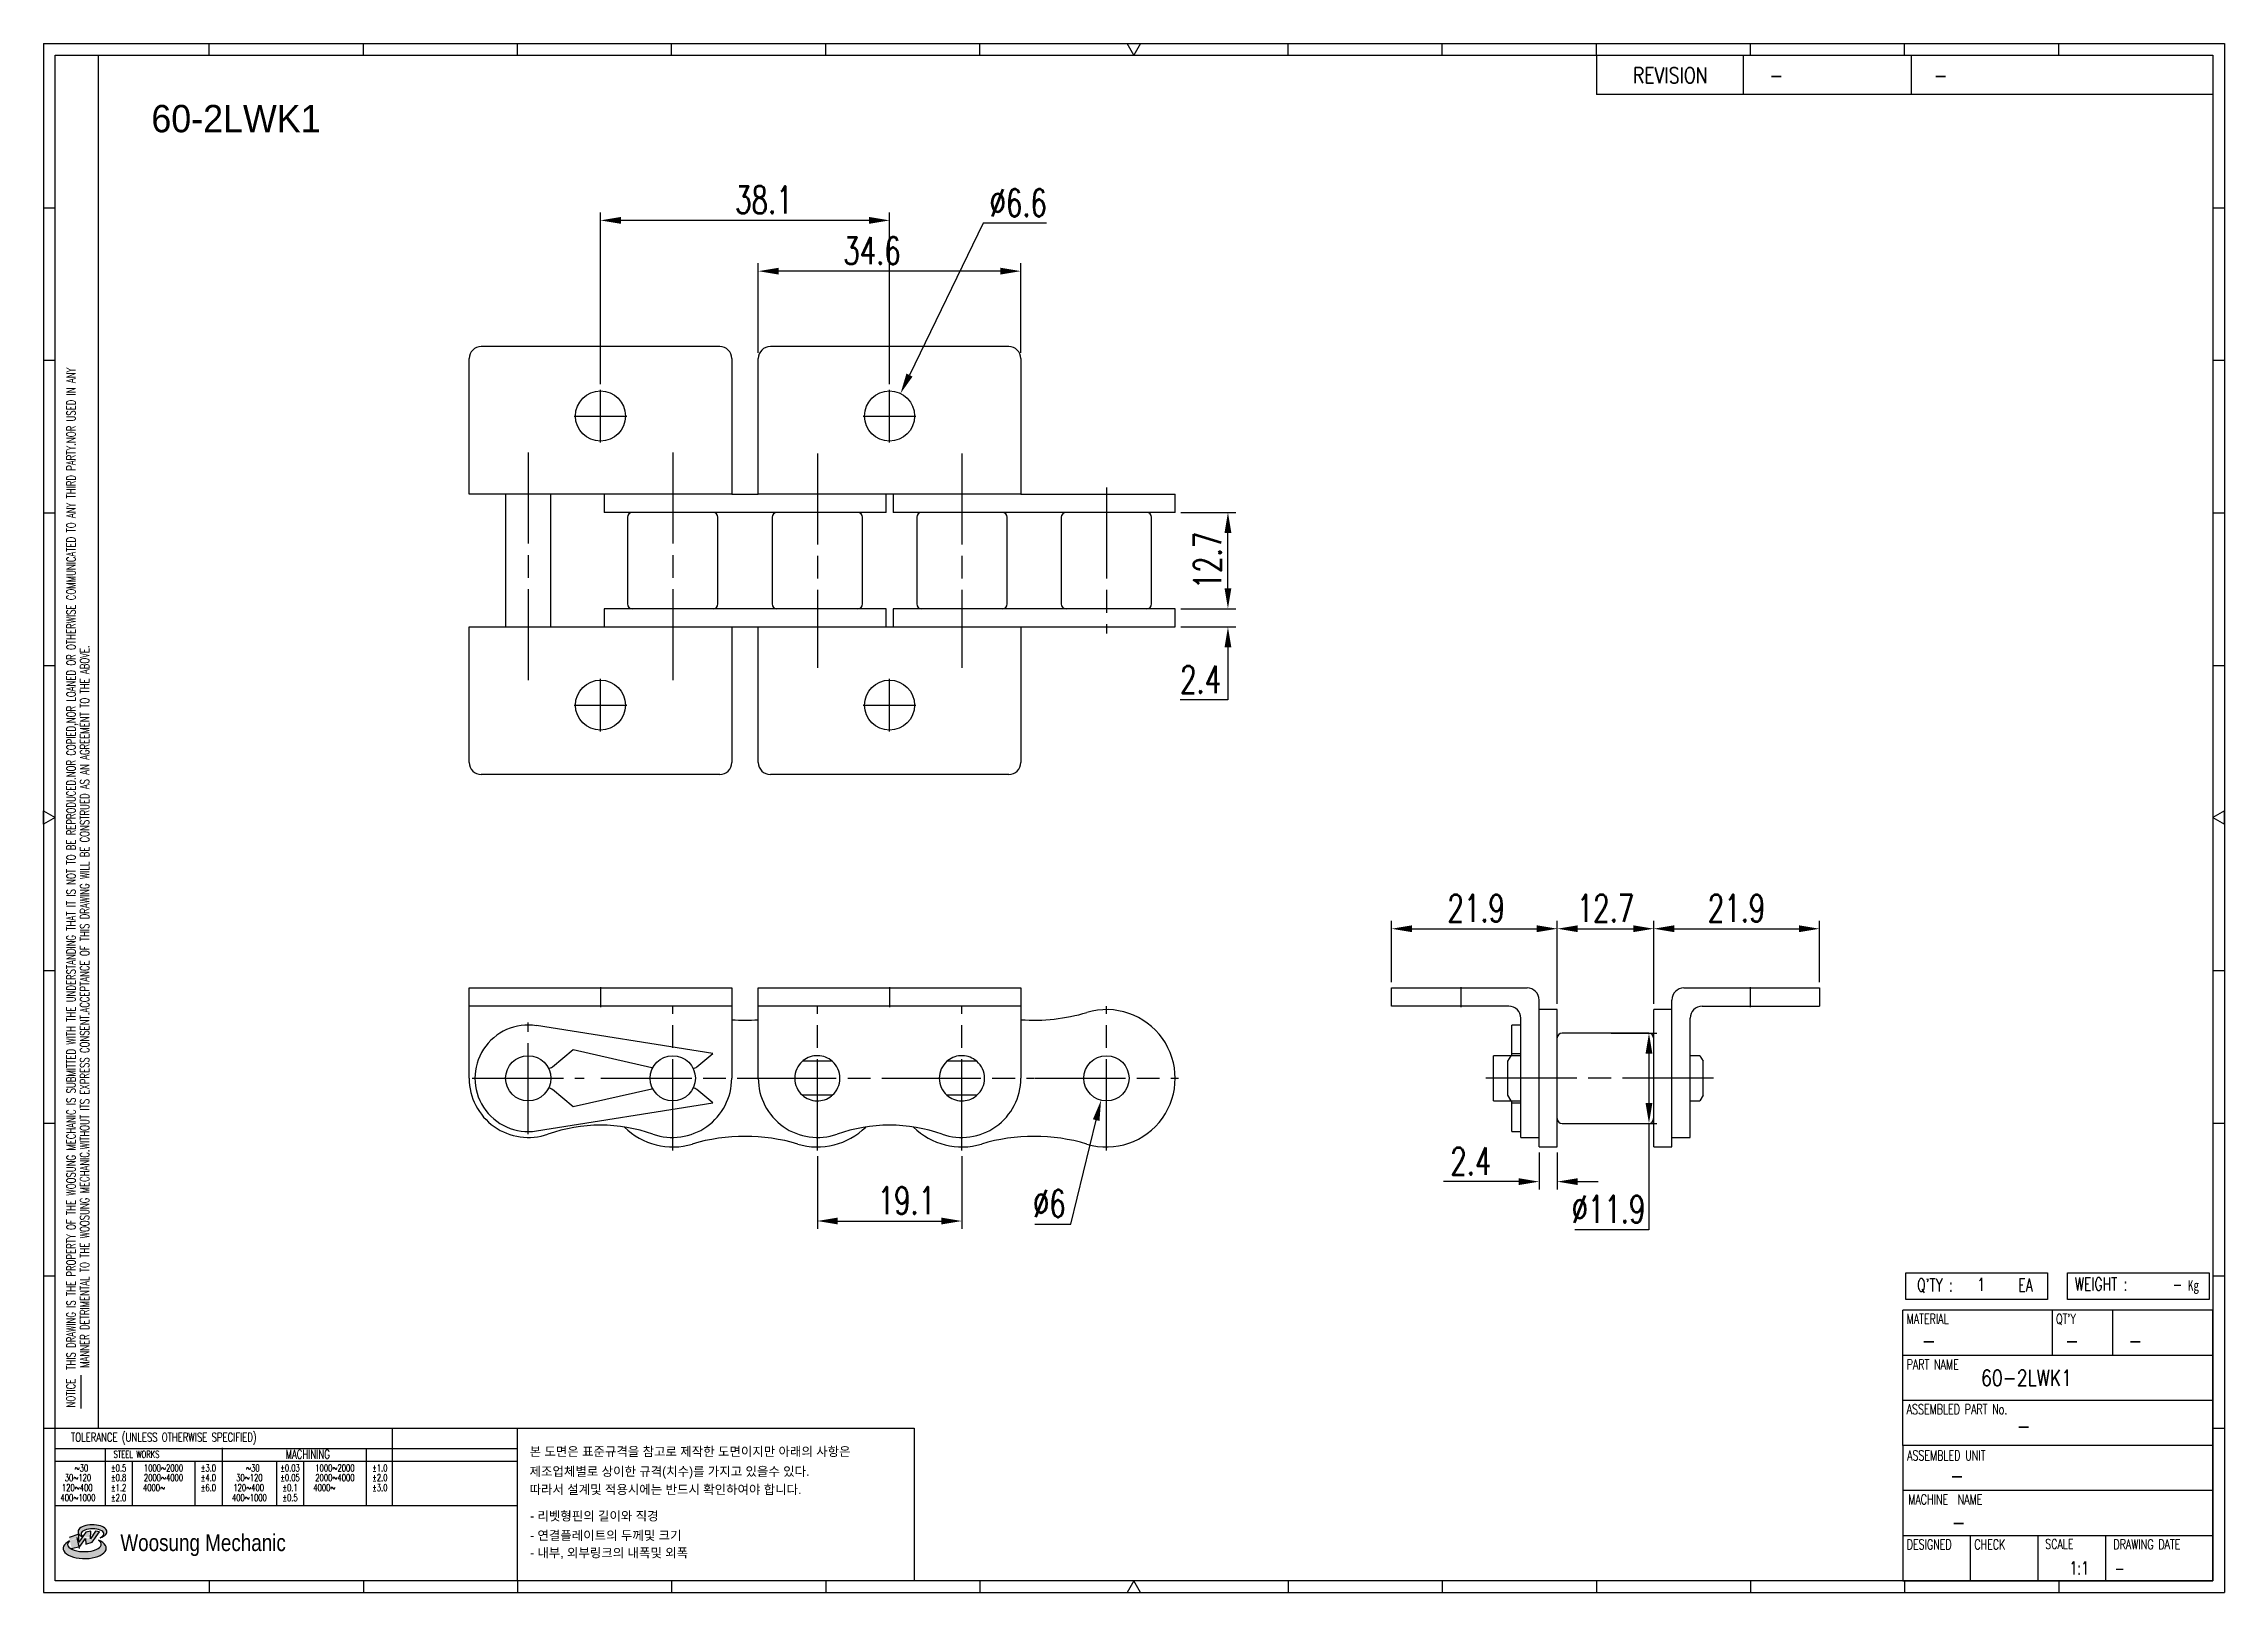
# Model space of a CAD drawing. Header units: millimetres. Extents: x 849 to 1136, y 59 to 263.
import ezdxf
from ezdxf.enums import TextEntityAlignment as Align

# ---------------------------------------------------------------- set-up
doc = ezdxf.new("R2010")
doc.units = ezdxf.units.MM
doc.linetypes.add('AM_ISO08W050', pattern=[18, 12, -1.5, 3, -1.5])
doc.layers.get('Defpoints').update_dxf_attribs({"color": 80})
doc.layers.add('CL1', color=140, linetype='AM_ISO08W050', lineweight=25)
for name, color, linetype in [('S-DIM', 7, 'Continuous'), ('TITLE', 7, 'Continuous'), ('도면레이아웃', 7, 'Continuous')]:
    doc.layers.add(name, color=color, linetype=linetype)
doc.styles.add('HAN', font='ROMANS.shx', dxfattribs={"width": 0.7, "bigfont": 'whgtxt.shx'})
doc.styles.add('HKD_ST2', font='romans.shx', dxfattribs={"width": 0.7, "height": 4, "bigfont": '@extfont2.shx'})
doc.styles.add('HSG', font='SIMPLEX.shx', dxfattribs={"width": 0.7, "bigfont": 'HSG.shx'})
doc.styles.add('MtXpl_', font='Gulim.ttf')
doc.styles.add('SLDTEXTSTYLE4', font='arial.ttf', dxfattribs={"width": 0.8})
doc.dimstyles.new('AP1.5', dxfattribs={"dimscale": 1.5, "dimtxt": 2.4, "dimasz": 1.8, "dimexe": 0.7, "dimexo": 0.5, "dimgap": 0.6, "dimtad": 1, "dimtoh": 1, "dimdec": 1, "dimrnd": 0.01, "dimzin": 9, "dimdsep": 46, "dimtxsty": 'HSG', "dimcen": 0, "dimclrd": 251, "dimclre": 251, "dimclrt": 60, "dimazin": 2, "dimtp": 1, "dimtm": 1, "dimtfac": 0.5, "dimtdec": 1, "dimtofl": 0, "dimtmove": 0, "dimatfit": 3, "dimfxl": 0, "dimtvp": 1, "dimtolj": 2, "dimlwd": -1, "dimlwe": -1, "dimarcsym": 0})

# ---------------------------------------------------------------- blocks, each defined once
blk = doc.blocks.new('MAST')
at = {"layer": '도면레이아웃'}
h = blk.add_hatch(color=10, dxfattribs=at)
h.paths.add_polyline_path([(1.544, 35.177), (1.554, 34.966), (1.779, 35.034), (2.054, 35.422), (1.908, 35.446), (1.728, 35.167), (1.741, 35.439), (1.547, 35.405), (1.292, 35.041), (1.295, 35.33), (0.943, 35.208), (1.03, 34.8), (1.336, 34.885)])
edge = h.paths.add_edge_path()
edge.add_ellipse((1.795, 35.421), major_axis=(-0.53, 0), ratio=0.487785, start_angle=122.36065, end_angle=403.39574)
edge.add_line((1.411, 35.244), (1.419, 35.261))
edge.add_ellipse((1.798, 35.344), major_axis=(-0.423, 0), ratio=0.444396, start_angle=131.58977, end_angle=386.19408, ccw=False)
edge = h.paths.add_edge_path()
edge.add_ellipse((1.512, 34.815), major_axis=(-0.793, 0), ratio=0.480113, start_angle=314.67633, end_angle=590.85213)
edge.add_ellipse((1.501, 34.958), major_axis=(-0.62, 0), ratio=0.43311, start_angle=331.7024, end_angle=574.42495, ccw=False)
at = {"color": 140}
for p, q in [((0, 90.118), (80.15, 90.118)), ((0, 90.118), (0, 33.191)), ((80.15, 90.118), (80.15, 33.191)), ((57.068, 89.693), (57.068, 88.246)), ((62.47, 89.693), (62.47, 88.246)), ((68.635, 89.693), (68.635, 88.246)), ((79.725, 88.246), (57.068, 88.246)), ((68.449, 43.961), (68.449, 44.936)), ((68.449, 44.936), (73.654, 44.936)), ((73.654, 44.936), (73.654, 43.961)), ((74.39, 43.961), (74.39, 44.936)), ((74.39, 44.936), (79.595, 44.936)), ((79.595, 44.936), (79.595, 43.961)), ((68.336, 38.59), (68.336, 43.563)), ((79.725, 43.563), (68.336, 43.563)), ((73.654, 43.961), (68.449, 43.961)), ((73.827, 43.563), (73.827, 41.905)), ((79.595, 43.961), (74.39, 43.961)), ((76.037, 43.563), (76.037, 41.905)), ((79.725, 38.59), (79.725, 43.563)), ((79.725, 41.905), (68.336, 41.905)), ((79.725, 40.248), (68.336, 40.248)), ((68.336, 38.59), (68.336, 33.616)), ((79.725, 38.59), (68.336, 38.59)), ((79.725, 33.616), (79.725, 38.59)), ((79.725, 36.932), (68.336, 36.932)), ((79.725, 35.274), (68.336, 35.274)), ((70.822, 33.616), (70.822, 35.274)), ((73.309, 33.616), (73.309, 35.274)), ((75.796, 33.616), (75.796, 35.274)), ((0, 33.191), (80.15, 33.191)), ((68.336, 33.616), (79.725, 33.616))]:
    blk.add_line(p, q, dxfattribs=at)
for p, q in [((6.089, 89.693), (6.089, 90.118)), ((11.753, 89.693), (11.753, 90.118)), ((17.418, 89.693), (17.418, 90.118)), ((23.082, 89.693), (23.082, 90.118)), ((28.746, 89.693), (28.746, 90.118)), ((34.411, 89.693), (34.411, 90.118)), ((45.739, 89.693), (45.739, 90.118)), ((51.404, 89.693), (51.404, 90.118)), ((57.068, 89.693), (57.068, 90.118)), ((62.732, 89.693), (62.732, 90.118)), ((68.397, 89.693), (68.397, 90.118)), ((74.061, 89.693), (74.061, 90.118)), ((0, 84.085), (0.425, 84.085)), ((79.725, 84.085), (80.15, 84.085)), ((0, 78.478), (0.425, 78.478)), ((79.725, 78.478), (80.15, 78.478)), ((0, 72.87), (0.425, 72.87)), ((79.725, 72.87), (80.15, 72.87)), ((0, 67.262), (0.425, 67.262)), ((79.725, 67.262), (80.15, 67.262)), ((0, 56.047), (0.425, 56.047)), ((79.725, 56.047), (80.15, 56.047)), ((0, 50.439), (0.425, 50.439)), ((79.725, 50.439), (80.15, 50.439)), ((0, 44.832), (0.425, 44.832)), ((79.725, 44.832), (80.15, 44.832)), ((1.377, 39.947), (1.377, 41.174)), ((0, 39.224), (0.425, 39.224)), ((79.725, 39.224), (80.15, 39.224)), ((6.089, 33.616), (6.089, 33.191)), ((11.753, 33.616), (11.753, 33.191)), ((17.418, 33.616), (17.418, 33.191)), ((23.082, 33.616), (23.082, 33.191)), ((28.746, 33.616), (28.746, 33.191)), ((34.411, 33.616), (34.411, 33.191)), ((45.739, 33.616), (45.739, 33.191)), ((51.404, 33.616), (51.404, 33.191)), ((57.068, 33.616), (57.068, 33.191)), ((62.732, 33.616), (62.732, 33.191)), ((68.397, 33.616), (68.397, 33.191)), ((74.061, 33.616), (74.061, 33.191))]:
    blk.add_line(p, q)
at = {"color": 2}
for p, q in [((2.017, 39.224), (2.017, 89.693)), ((0.425, 39.224), (17.418, 39.224)), ((0.425, 38.487), (17.418, 38.487)), ((2.257, 38.487), (2.257, 36.382)), ((6.557, 38.5), (6.557, 36.382)), ((11.857, 38.487), (11.857, 36.382)), ((12.816, 39.224), (12.816, 36.382)), ((17.418, 33.616), (17.418, 39.224)), ((0.425, 38.012), (17.418, 38.012)), ((3.257, 38.012), (3.257, 36.382)), ((5.557, 38.012), (5.557, 36.382)), ((8.557, 38.012), (8.557, 36.382)), ((9.557, 38.026), (9.557, 36.382)), ((0.425, 36.382), (17.418, 36.382))]:
    blk.add_line(p, q, dxfattribs=at)
for points in [[(40.075, 89.693), (39.83, 90.118), (40.32, 90.118)], [(0.425, 61.679), (0, 61.433), (0, 61.924)], [(79.725, 61.679), (80.15, 61.433), (80.15, 61.924)], [(40.075, 33.616), (39.83, 33.191), (40.32, 33.191)]]:
    blk.add_lwpolyline(points, close=True)
at = {"color": 140}
blk.add_lwpolyline([(0.425, 89.693), (79.725, 89.693), (79.725, 33.616), (0.425, 33.616)], close=True, dxfattribs=at)
at = {"layer": '도면레이아웃'}
for p, q in [((1.295, 35.33), (0.943, 35.208)), ((1.547, 35.405), (1.292, 35.041)), ((1.292, 35.041), (1.295, 35.33)), ((1.741, 35.439), (1.547, 35.405)), ((1.908, 35.446), (1.728, 35.167)), ((1.728, 35.167), (1.741, 35.439)), ((1.779, 35.034), (2.054, 35.422)), ((2.054, 35.422), (1.908, 35.446)), ((1.03, 34.8), (1.336, 34.885)), ((1.224, 35.208), (1.311, 34.8)), ((1.224, 35.208), (1.224, 35.208)), ((1.336, 34.885), (1.544, 35.177)), ((1.419, 35.261), (1.411, 35.244)), ((1.544, 35.177), (1.554, 34.966)), ((1.554, 34.966), (1.779, 35.034))]:
    blk.add_line(p, q, dxfattribs=at)
for centre, major_axis, ratio, start_param, end_param in [((1.795, 35.421), (-0.53, 0), 0.487785, 2.135596, 7.040584), ((1.798, 35.344), (-0.423, 0), 0.444396, 2.296675, 6.740358), ((1.512, 34.815), (-0.793, 0), 0.480113, 5.492138, 10.312315), ((1.501, 34.958), (-0.62, 0), 0.43311, 5.789299, 10.025607)]:
    blk.add_ellipse(centre, major_axis=major_axis, ratio=ratio, start_param=start_param, end_param=end_param, dxfattribs=at)
for s, height, style, width, p in [('REVISION', 0.5806, 'HAN', 0.8, (58.415, 88.664)), ('-', 0.581, 'HAN', 0.8, (63.426, 88.664)), ('-', 0.581, 'HAN', 0.8, (69.468, 88.664)), ("Q'TY : ", 0.4746, 'HKD_ST2', 0.7, (68.857, 44.253)), ('1', 0.475, 'HKD_ST2', 0.7, (71.071, 44.275)), ('EA', 0.4746, 'HKD_ST2', 0.7, (72.578, 44.253)), ('WEIGHT : ', 0.4746, 'HKD_ST2', 0.7, (74.65, 44.286)), ('-', 0.581, 'HAN', 0.8, (69.029, 42.157)), ('-', 0.581, 'HAN', 0.8, (74.289, 42.157)), ('-', 0.581, 'HAN', 0.8, (76.623, 42.157)), ('-', 0.581, 'HAN', 0.8, (72.515, 39.013)), ('-', 0.581, 'HAN', 0.8, (70.067, 37.189)), ('-', 0.581, 'HAN', 0.8, (70.126, 35.48)), ('1:1', 0.4746, 'HKD_ST2', 0.7, (74.458, 33.848)), ('-', 0.475, 'HKD_ST2', 0.7, (76.112, 33.837))]:
    blk.add_text(s, height=height, dxfattribs=dict(style=style, width=width)).set_placement(p)
at = {"color": 6, "style": 'HKD_ST2', "width": 0.7}
for s, p in [(' THIS DRAWING IS THE PROPERTY OF THE WOOSUNG MECHANIC IS SUBMITTED WITH THE UNDERSTANDING THAT IT IS NOT TO BE REPRODUCED.NOR COPIED,NOR LOANED OR OTHERWISE COMMUNICATED TO ANY THIRD PARTY.NOR USED IN ANY', (1.173, 41.217)), ('MANNER DETRIMENTAL TO THE WOOSUNG MECHANIC.WITHOUT ITS EXPRESS CONSENT.ACCEPTANCE OF THIS DRAWING WILL BE CONSTRUED AS AN AGREEMENT TO THE ABOVE.', (1.672, 41.447))]:
    blk.add_text(s, height=0.326266, rotation=90, dxfattribs=at).set_placement(p)
at = {"style": 'HKD_ST2', "width": 0.7}
blk.add_text('-', height=0.475, dxfattribs=at).set_placement((78.613, 44.286), align=Align.RIGHT)
at = {"color": 254, "style": 'HKD_ST2', "width": 0.7}
for s, height, p in [('MATERIAL', 0.3651, (68.474, 43.425)), ("QT'Y", 0.3651, (73.965, 43.425)), ('PART NAME', 0.3651, (68.474, 41.756)), ('ASSEMBLED PART No.', 0.36511, (68.474, 40.109)), ('ASSEMBLED UNIT', 0.36511, (68.49, 38.408)), ('MACHINE  NAME', 0.36511, (68.532, 36.794)), ('DESIGNED', 0.3651, (68.474, 35.136)), ('CHECK', 0.3651, (70.961, 35.136)), ('SCALE', 0.3651, (73.566, 35.153)), ('DRAWING DATE', 0.36511, (76.071, 35.141))]:
    blk.add_text(s, height=height, dxfattribs=at).set_placement(p, align=Align.TOP_LEFT)
at = {"style": 'HKD_ST2', "width": 0.7}
blk.add_text('NOTICE', height=0.3263, rotation=90, dxfattribs=at).set_placement((1.163, 39.988))
blk.add_text('TOLERANCE (UNLESS OTHERWISE SPECIFIED)', height=0.32627, dxfattribs=at).set_placement((4.417, 38.896), align=Align.MIDDLE_CENTER)
at = {"color": 4, "style": 'HKD_ST2', "width": 0.7}
for s, height, p in [('%%12630', 0.261, (1.389, 37.762)), ('1000%%1262000', 0.26101, (4.407, 37.762)), ('%%12630', 0.261, (7.689, 37.762)), ('1000%%1262000', 0.26101, (10.707, 37.762)), ('120%%126400', 0.26101, (1.237, 37.045)), ('30%%126120', 0.261, (1.263, 37.411)), ('4000%%126', 0.261, (4.061, 37.045)), ('2000%%1264000', 0.26101, (4.407, 37.411)), ('120%%126400', 0.26101, (7.537, 37.045)), ('30%%126120', 0.261, (7.563, 37.411)), ('4000%%126', 0.261, (10.321, 37.045)), ('2000%%1264000', 0.26101, (10.707, 37.411)), ('400%%1261000', 0.26101, (1.263, 36.67)), ('400%%1261000', 0.26101, (7.563, 36.67))]:
    blk.add_text(s, height=height, dxfattribs=at).set_placement(p, align=Align.MIDDLE_CENTER)
for s, height, p in [('%%P0.5', 0.261, (2.757, 37.762)), ('STEEL WORKS', 0.26101, (3.416, 38.268)), ('%%P3.0', 0.261, (6.057, 37.762)), ('%%P0.03', 0.261, (9.057, 37.762)), ('MACHINING', 0.3263, (9.707, 38.27)), ('%%P1.0', 0.261, (12.357, 37.762)), ('%%P0.8', 0.261, (2.757, 37.411)), ('%%P1.2', 0.261, (2.757, 37.045)), ('%%P4.0', 0.261, (6.057, 37.411)), ('%%P6.0', 0.261, (6.057, 37.045)), ('%%P0.05', 0.261, (9.057, 37.411)), ('%%P0.1', 0.261, (9.057, 37.045)), ('%%P2.0', 0.261, (12.357, 37.411)), ('%%P3.0', 0.261, (12.357, 37.045)), ('%%P2.0', 0.261, (2.757, 36.67)), ('%%P0.5', 0.261, (9.057, 36.67))]:
    blk.add_text(s, height=height, dxfattribs=at).set_placement(p, align=Align.MIDDLE)
at = {"color": 1, "style": 'SLDTEXTSTYLE4', "width": 0.8}
blk.add_text('Woosung Mechanic', height=0.61957, dxfattribs=at).set_placement((2.822, 34.711))
at = {"layer": 'TITLE', "width": 0.8}
blk.add_text('Kg', height=0.3789, dxfattribs=at).set_placement((78.807, 44.286))
blk = doc.blocks.new('*D2')
at = {"layer": 'Defpoints', "color": 0, "transparency": 16777216}
for p in [(997.86, 188.39), (1004.82, 188.39), (997.86, 185.99)]:
    blk.add_point(p, dxfattribs=at)
at = {"layer": 'S-DIM', "color": 251, "linetype": 'ByBlock', "transparency": 16777216}
for p, q in [((1004.82, 191.09), (1004.82, 193.79)), ((998.61, 188.39), (1005.87, 188.39)), ((998.61, 185.99), (1005.87, 185.99)), ((1004.82, 183.29), (1004.82, 176.38)), ((1004.82, 176.38), (998.52, 176.38))]:
    blk.add_line(p, q, dxfattribs=at)
at = {"layer": 'S-DIM', "color": 251, "transparency": 16777216}
for points in [[(1004.37, 191.09), (1005.27, 191.09), (1004.82, 188.39)], [(1004.37, 183.29), (1005.27, 183.29), (1004.82, 185.99)]]:
    blk.add_solid(points, dxfattribs=at)
at = {"layer": 'S-DIM', "color": 60, "transparency": 16777216, "insert": (1001.22, 179.08), "char_height": 3.6, "attachment_point": 5, "style": 'HSG'}
blk.add_mtext('\\A2;2.4', dxfattribs=at)
blk = doc.blocks.new('*D3')
at = {"layer": 'Defpoints', "color": 0, "transparency": 16777216}
for p in [(997.86, 201.09), (1004.82, 201.09), (997.86, 188.39)]:
    blk.add_point(p, dxfattribs=at)
at = {"layer": 'S-DIM', "color": 251, "linetype": 'ByBlock', "transparency": 16777216}
for p, q in [((998.61, 201.09), (1005.87, 201.09)), ((1004.82, 191.09), (1004.82, 198.39)), ((998.61, 188.39), (1005.87, 188.39))]:
    blk.add_line(p, q, dxfattribs=at)
at = {"layer": 'S-DIM', "color": 251, "transparency": 16777216}
for points in [[(1004.37, 198.39), (1005.27, 198.39), (1004.82, 201.09)], [(1004.37, 191.09), (1005.27, 191.09), (1004.82, 188.39)]]:
    blk.add_solid(points, dxfattribs=at)
at = {"layer": 'S-DIM', "color": 60, "transparency": 16777216, "insert": (1002.12, 194.74), "char_height": 3.6, "attachment_point": 5, "rotation": 90, "style": 'HSG'}
blk.add_mtext('\\A2;12.7', dxfattribs=at)
blk = doc.blocks.new('*D4')
at = {"layer": 'Defpoints', "color": 0, "transparency": 16777216}
for p in [(942.93, 232.88), (942.93, 221.35), (977.53, 221.35)]:
    blk.add_point(p, dxfattribs=at)
at = {"layer": 'S-DIM', "color": 251, "linetype": 'ByBlock', "transparency": 16777216}
for p, q in [((942.93, 222.1), (942.93, 233.93)), ((974.83, 232.88), (945.63, 232.88)), ((977.53, 222.1), (977.53, 233.93))]:
    blk.add_line(p, q, dxfattribs=at)
at = {"layer": 'S-DIM', "color": 251, "transparency": 16777216}
for points in [[(945.63, 233.33), (945.63, 232.43), (942.93, 232.88)], [(974.83, 233.33), (974.83, 232.43), (977.53, 232.88)]]:
    blk.add_solid(points, dxfattribs=at)
at = {"layer": 'S-DIM', "color": 60, "transparency": 16777216, "insert": (957.92, 235.58), "char_height": 3.6, "attachment_point": 5, "style": 'HSG'}
blk.add_mtext('\\A2;34.6', dxfattribs=at)
blk = doc.blocks.new('*D5')
at = {"layer": 'Defpoints', "color": 0, "transparency": 16777216}
for p in [(922.13, 239.57), (922.13, 217.25), (960.23, 217.25)]:
    blk.add_point(p, dxfattribs=at)
at = {"layer": 'S-DIM', "color": 251, "linetype": 'ByBlock', "transparency": 16777216}
for p, q in [((922.13, 218), (922.13, 240.62)), ((957.53, 239.57), (924.83, 239.57)), ((960.23, 218), (960.23, 240.62))]:
    blk.add_line(p, q, dxfattribs=at)
at = {"layer": 'S-DIM', "color": 251, "transparency": 16777216}
for points in [[(924.83, 240.02), (924.83, 239.12), (922.13, 239.57)], [(957.53, 240.02), (957.53, 239.12), (960.23, 239.57)]]:
    blk.add_solid(points, dxfattribs=at)
at = {"layer": 'S-DIM', "color": 60, "transparency": 16777216, "insert": (943.66, 242.27), "char_height": 3.6, "attachment_point": 5, "style": 'HSG'}
blk.add_mtext('\\A2;38.1', dxfattribs=at)
blk = doc.blocks.new('*D6')
at = {"layer": 'Defpoints', "color": 0, "transparency": 16777216}
for p in [(961.67, 216.75), (958.79, 210.82)]:
    blk.add_point(p, dxfattribs=at)
at = {"layer": 'S-DIM', "color": 251, "linetype": 'ByBlock', "transparency": 16777216}
for p, q in [((972.56, 239.19), (962.85, 219.18)), ((980.9, 239.19), (972.56, 239.19))]:
    blk.add_line(p, q, dxfattribs=at)
at = {"layer": 'S-DIM', "color": 251, "transparency": 16777216}
blk.add_solid([(962.45, 219.38), (963.26, 218.99), (961.67, 216.75)], dxfattribs=at)
at = {"layer": 'S-DIM', "color": 60, "transparency": 16777216, "insert": (977.18, 241.89), "char_height": 3.6, "attachment_point": 5, "style": 'HSG'}
blk.add_mtext('\\A2;∅6.6', dxfattribs=at)
blk = doc.blocks.new('*D7')
at = {"layer": 'Defpoints', "color": 0, "transparency": 16777216}
for p in [(950.71, 117.01), (969.76, 117.01), (969.76, 107.7)]:
    blk.add_point(p, dxfattribs=at)
at = {"layer": 'S-DIM', "color": 251, "linetype": 'ByBlock', "transparency": 16777216}
for p, q in [((950.71, 116.26), (950.71, 106.65)), ((969.76, 116.26), (969.76, 106.65)), ((953.41, 107.7), (967.06, 107.7))]:
    blk.add_line(p, q, dxfattribs=at)
at = {"layer": 'S-DIM', "color": 251, "transparency": 16777216}
for points in [[(953.41, 108.15), (953.41, 107.25), (950.71, 107.7)], [(967.06, 108.15), (967.06, 107.25), (969.76, 107.7)]]:
    blk.add_solid(points, dxfattribs=at)
at = {"layer": 'S-DIM', "color": 60, "transparency": 16777216, "insert": (962.45, 110.4), "char_height": 3.6, "attachment_point": 5, "style": 'HSG'}
blk.add_mtext('\\A2;19.1', dxfattribs=at)
blk = doc.blocks.new('*D8')
at = {"layer": 'Defpoints', "color": 0, "transparency": 16777216}
for p in [(989.52, 129.41), (988.1, 123.62)]:
    blk.add_point(p, dxfattribs=at)
at = {"layer": 'S-DIM', "color": 251, "linetype": 'ByBlock', "transparency": 16777216}
for p, q in [((984.1, 107.3), (987.46, 121)), ((979.36, 107.3), (984.1, 107.3))]:
    blk.add_line(p, q, dxfattribs=at)
at = {"layer": 'S-DIM', "color": 251, "transparency": 16777216}
blk.add_solid([(987.02, 121.1), (987.89, 120.89), (988.1, 123.62)], dxfattribs=at)
at = {"layer": 'S-DIM', "color": 60, "transparency": 16777216, "insert": (981.28, 110), "char_height": 3.6, "attachment_point": 5, "style": 'HSG'}
blk.add_mtext('\\A2;∅6', dxfattribs=at)
blk = doc.blocks.new('*D9')
at = {"layer": 'Defpoints', "color": 0, "transparency": 16777216}
for p in [(1048.22, 146.22), (1026.37, 138.41), (1048.22, 135.56)]:
    blk.add_point(p, dxfattribs=at)
at = {"layer": 'S-DIM', "color": 251, "linetype": 'ByBlock', "transparency": 16777216}
for p, q in [((1026.37, 139.16), (1026.37, 147.27)), ((1048.22, 136.31), (1048.22, 147.27)), ((1029.07, 146.22), (1045.52, 146.22))]:
    blk.add_line(p, q, dxfattribs=at)
at = {"layer": 'S-DIM', "color": 251, "transparency": 16777216}
for points in [[(1029.07, 146.67), (1029.07, 145.77), (1026.37, 146.22)], [(1045.52, 146.67), (1045.52, 145.77), (1048.22, 146.22)]]:
    blk.add_solid(points, dxfattribs=at)
at = {"layer": 'S-DIM', "color": 60, "transparency": 16777216, "insert": (1037.53, 148.92), "char_height": 3.6, "attachment_point": 5, "style": 'HSG'}
blk.add_mtext('\\A2;21.9', dxfattribs=at)
blk = doc.blocks.new('*D10')
at = {"layer": 'Defpoints', "color": 0, "transparency": 16777216}
for p in [(1060.92, 146.22), (1048.22, 135.56), (1060.92, 135.56)]:
    blk.add_point(p, dxfattribs=at)
at = {"layer": 'S-DIM', "color": 251, "linetype": 'ByBlock', "transparency": 16777216}
for p, q in [((1048.22, 136.31), (1048.22, 147.27)), ((1060.92, 136.31), (1060.92, 147.27)), ((1050.92, 146.22), (1058.22, 146.22))]:
    blk.add_line(p, q, dxfattribs=at)
at = {"layer": 'S-DIM', "color": 251, "transparency": 16777216}
for points in [[(1050.92, 146.67), (1050.92, 145.77), (1048.22, 146.22)], [(1058.22, 146.67), (1058.22, 145.77), (1060.92, 146.22)]]:
    blk.add_solid(points, dxfattribs=at)
at = {"layer": 'S-DIM', "color": 60, "transparency": 16777216, "insert": (1054.57, 148.92), "char_height": 3.6, "attachment_point": 5, "style": 'HSG'}
blk.add_mtext('\\A2;12.7', dxfattribs=at)
blk = doc.blocks.new('*D11')
at = {"layer": 'Defpoints', "color": 0, "transparency": 16777216}
for p in [(1082.77, 146.22), (1082.77, 138.41), (1060.92, 135.56)]:
    blk.add_point(p, dxfattribs=at)
at = {"layer": 'S-DIM', "color": 251, "linetype": 'ByBlock', "transparency": 16777216}
for p, q in [((1060.92, 136.31), (1060.92, 147.27)), ((1082.77, 139.16), (1082.77, 147.27)), ((1063.62, 146.22), (1080.07, 146.22))]:
    blk.add_line(p, q, dxfattribs=at)
at = {"layer": 'S-DIM', "color": 251, "transparency": 16777216}
for points in [[(1063.62, 146.67), (1063.62, 145.77), (1060.92, 146.22)], [(1080.07, 146.67), (1080.07, 145.77), (1082.77, 146.22)]]:
    blk.add_solid(points, dxfattribs=at)
at = {"layer": 'S-DIM', "color": 60, "transparency": 16777216, "insert": (1071.84, 148.92), "char_height": 3.6, "attachment_point": 5, "style": 'HSG'}
blk.add_mtext('\\A2;21.9', dxfattribs=at)
blk = doc.blocks.new('*D12')
at = {"layer": 'Defpoints', "color": 0, "transparency": 16777216}
for p in [(1045.82, 117.46), (1048.22, 117.46), (1045.82, 112.89)]:
    blk.add_point(p, dxfattribs=at)
at = {"layer": 'S-DIM', "color": 251, "linetype": 'ByBlock', "transparency": 16777216}
for p, q in [((1045.82, 116.71), (1045.82, 111.84)), ((1048.22, 116.71), (1048.22, 111.84)), ((1043.12, 112.89), (1033.22, 112.89)), ((1050.92, 112.89), (1053.62, 112.89))]:
    blk.add_line(p, q, dxfattribs=at)
at = {"layer": 'S-DIM', "color": 251, "transparency": 16777216}
for points in [[(1043.12, 113.34), (1043.12, 112.44), (1045.82, 112.89)], [(1050.92, 113.34), (1050.92, 112.44), (1048.22, 112.89)]]:
    blk.add_solid(points, dxfattribs=at)
at = {"layer": 'S-DIM', "color": 60, "transparency": 16777216, "insert": (1036.82, 115.59), "char_height": 3.6, "attachment_point": 5, "style": 'HSG'}
blk.add_mtext('\\A2;2.4', dxfattribs=at)
blk = doc.blocks.new('*D13')
at = {"layer": 'Defpoints', "color": 0, "transparency": 16777216}
for p in [(1054.57, 132.47), (1054.57, 120.56), (1060.3, 120.56)]:
    blk.add_point(p, dxfattribs=at)
at = {"layer": 'S-DIM', "color": 251, "linetype": 'ByBlock', "transparency": 16777216}
for p, q in [((1055.32, 132.47), (1061.35, 132.47)), ((1060.3, 129.77), (1060.3, 123.26)), ((1055.32, 120.56), (1061.35, 120.56)), ((1060.3, 120.56), (1060.3, 106.56)), ((1060.3, 106.56), (1050.52, 106.56))]:
    blk.add_line(p, q, dxfattribs=at)
at = {"layer": 'S-DIM', "color": 251, "transparency": 16777216}
for points in [[(1059.85, 129.77), (1060.75, 129.77), (1060.3, 132.47)], [(1059.85, 123.26), (1060.75, 123.26), (1060.3, 120.56)]]:
    blk.add_solid(points, dxfattribs=at)
at = {"layer": 'S-DIM', "color": 60, "transparency": 16777216, "insert": (1054.96, 109.26), "char_height": 3.6, "attachment_point": 5, "style": 'HSG'}
blk.add_mtext('\\A2;%%c11.9', dxfattribs=at)

msp = doc.modelspace()

# ---------------------------------------------------------------- linework, layer by layer
for p, q in [((904.83, 203.49), (904.83, 221.35)), ((937.84, 222.94), (906.42, 222.94)), ((939.43, 221.35), (939.43, 203.49)), ((942.93, 203.49), (942.93, 221.35)), ((975.94, 222.94), (944.52, 222.94)), ((977.53, 221.35), (977.53, 203.49)), ((939.43, 203.49), (904.83, 203.49)), ((909.63, 203.49), (909.63, 185.99)), ((915.59, 185.99), (915.59, 203.49)), ((922.61, 203.49), (922.61, 201.09)), ((939.43, 203.49), (942.93, 203.49)), ((977.53, 203.49), (942.93, 203.49)), ((959.76, 201.09), (959.76, 203.49)), ((960.71, 203.49), (960.71, 201.09)), ((977.53, 203.49), (997.86, 203.49)), ((997.86, 201.09), (997.86, 203.49)), ((959.76, 201.09), (922.61, 201.09)), ((925.7, 200.45), (925.7, 189.02)), ((937.61, 189.02), (937.61, 200.45)), ((944.75, 200.45), (944.75, 189.02)), ((956.66, 189.02), (956.66, 200.45)), ((997.86, 201.09), (960.71, 201.09)), ((963.8, 200.45), (963.8, 189.02)), ((975.71, 189.02), (975.71, 200.45)), ((982.85, 200.45), (982.85, 189.02)), ((994.76, 189.02), (994.76, 200.45)), ((959.76, 188.39), (922.61, 188.39)), ((922.61, 188.39), (922.61, 185.99)), ((959.76, 185.99), (959.76, 188.39)), ((997.86, 188.39), (960.71, 188.39)), ((960.71, 188.39), (960.71, 185.99)), ((997.86, 185.99), (997.86, 188.39)), ((904.83, 168.13), (904.83, 185.99)), ((904.83, 185.99), (939.43, 185.99)), ((939.43, 185.99), (942.93, 185.99)), ((939.43, 185.99), (939.43, 168.13)), ((942.93, 168.13), (942.93, 185.99)), ((942.93, 185.99), (977.53, 185.99)), ((977.53, 185.99), (997.86, 185.99)), ((977.53, 185.99), (977.53, 168.13)), ((937.84, 166.54), (906.42, 166.54)), ((975.94, 166.54), (944.52, 166.54)), ((904.83, 138.41), (939.43, 138.41)), ((904.83, 126.51), (904.83, 138.41)), ((939.43, 138.41), (939.43, 126.51)), ((942.93, 138.41), (977.53, 138.41)), ((942.93, 126.51), (942.93, 138.41)), ((977.53, 138.41), (977.53, 126.51)), ((1026.37, 138.41), (1044.23, 138.41)), ((1026.37, 136.01), (1026.37, 138.41)), ((1064.91, 138.41), (1082.77, 138.41)), ((1082.77, 138.41), (1082.77, 136.01)), ((939.43, 136.01), (904.83, 136.01)), ((977.53, 136.01), (942.93, 136.01)), ((1041.83, 136.01), (1026.37, 136.01)), ((1045.82, 135.56), (1045.82, 136.82)), ((1048.22, 135.56), (1045.82, 135.56)), ((1045.82, 117.46), (1045.82, 135.56)), ((1048.22, 117.46), (1048.22, 135.56)), ((1063.32, 135.56), (1060.92, 135.56)), ((1060.92, 117.46), (1060.92, 135.56)), ((1063.32, 135.56), (1063.32, 136.82)), ((1063.32, 117.46), (1063.32, 135.56)), ((1067.31, 136.01), (1082.77, 136.01)), ((936.93, 129.77), (913.71, 133.45)), ((1043.42, 133.53), (1042.22, 133.53)), ((1042.22, 129.49), (1042.22, 133.53)), ((1043.42, 118.71), (1043.42, 134.42)), ((1060.28, 132.47), (1048.85, 132.47)), ((1065.72, 118.71), (1065.72, 134.42)), ((915.79, 128.01), (918.52, 130.3)), ((918.52, 130.3), (928.88, 127.94)), ((934.84, 128.01), (936.93, 129.77)), ((949.76, 129.34), (949.52, 129.24)), ((950.01, 129.41), (949.76, 129.34)), ((950.26, 129.46), (950.01, 129.41)), ((950.52, 129.49), (950.26, 129.46)), ((950.78, 129.49), (950.52, 129.49)), ((951.04, 129.48), (950.78, 129.49)), ((951.3, 129.43), (951.04, 129.48)), ((951.55, 129.37), (951.3, 129.43)), ((951.8, 129.29), (951.55, 129.37)), ((968.81, 129.34), (968.57, 129.24)), ((969.06, 129.41), (968.81, 129.34)), ((969.31, 129.46), (969.06, 129.41)), ((969.57, 129.49), (969.31, 129.46)), ((969.83, 129.49), (969.57, 129.49)), ((970.09, 129.48), (969.83, 129.49)), ((970.35, 129.43), (970.09, 129.48)), ((970.6, 129.37), (970.35, 129.43)), ((970.85, 129.29), (970.6, 129.37)), ((1039.82, 123.53), (1039.82, 129.49)), ((1042.15, 129.49), (1039.82, 129.49)), ((1041.72, 128.75), (1042.15, 129.49)), ((1043.42, 129.49), (1042.15, 129.49)), ((1042.22, 129.77), (1043.42, 129.77)), ((1066.99, 129.49), (1065.72, 129.49)), ((1066.99, 129.49), (1067.42, 128.75)), ((948.85, 128.84), (948.74, 128.75)), ((952.68, 128.75), (948.74, 128.75)), ((949.06, 129), (948.85, 128.84)), ((949.28, 129.13), (949.06, 129)), ((949.52, 129.24), (949.28, 129.13)), ((952.03, 129.18), (951.8, 129.29)), ((952.26, 129.06), (952.03, 129.18)), ((952.48, 128.91), (952.26, 129.06)), ((952.68, 128.75), (952.48, 128.91)), ((967.9, 128.84), (967.79, 128.75)), ((971.73, 128.75), (967.79, 128.75)), ((968.11, 129), (967.9, 128.84)), ((968.33, 129.13), (968.11, 129)), ((968.57, 129.24), (968.33, 129.13)), ((971.08, 129.18), (970.85, 129.29)), ((971.31, 129.06), (971.08, 129.18)), ((971.53, 128.91), (971.31, 129.06)), ((971.73, 128.75), (971.53, 128.91)), ((1041.72, 124.28), (1041.72, 128.75)), ((1067.42, 124.28), (1067.42, 128.75)), ((918.52, 122.73), (915.79, 125.02)), ((928.88, 125.09), (918.52, 122.73)), ((936.93, 123.26), (934.84, 125.02)), ((948.74, 124.28), (948.94, 124.12)), ((952.68, 124.28), (948.74, 124.28)), ((948.94, 124.12), (949.16, 123.97)), ((949.16, 123.97), (949.38, 123.84)), ((949.38, 123.84), (949.62, 123.74)), ((949.62, 123.74), (949.87, 123.66)), ((949.87, 123.66), (950.12, 123.59)), ((950.12, 123.59), (950.38, 123.55)), ((951.15, 123.57), (951.41, 123.62)), ((951.41, 123.62), (951.66, 123.69)), ((951.66, 123.69), (951.9, 123.78)), ((951.9, 123.78), (952.14, 123.9)), ((952.14, 123.9), (952.36, 124.03)), ((952.36, 124.03), (952.57, 124.18)), ((952.57, 124.18), (952.68, 124.28)), ((967.79, 124.28), (967.99, 124.12)), ((971.73, 124.28), (967.79, 124.28)), ((967.99, 124.12), (968.21, 123.97)), ((968.21, 123.97), (968.43, 123.84)), ((968.43, 123.84), (968.67, 123.74)), ((968.67, 123.74), (968.92, 123.66)), ((968.92, 123.66), (969.17, 123.59)), ((969.17, 123.59), (969.43, 123.55)), ((970.2, 123.57), (970.46, 123.62)), ((970.46, 123.62), (970.71, 123.69)), ((970.71, 123.69), (970.95, 123.78)), ((970.95, 123.78), (971.19, 123.9)), ((971.19, 123.9), (971.41, 124.03)), ((971.41, 124.03), (971.62, 124.18)), ((971.62, 124.18), (971.73, 124.28)), ((1042.15, 123.53), (1041.72, 124.28)), ((1067.42, 124.28), (1066.99, 123.53)), ((913.71, 119.58), (936.93, 123.26)), ((950.38, 123.55), (950.64, 123.53)), ((950.64, 123.53), (950.9, 123.54)), ((950.9, 123.54), (951.15, 123.57)), ((969.43, 123.55), (969.69, 123.53)), ((969.69, 123.53), (969.95, 123.54)), ((969.95, 123.54), (970.2, 123.57)), ((1039.82, 123.53), (1042.15, 123.53)), ((1042.15, 123.53), (1043.42, 123.53)), ((1042.22, 119.49), (1042.22, 123.53)), ((1042.22, 123.26), (1043.42, 123.26)), ((1065.72, 123.53), (1066.99, 123.53)), ((1042.22, 119.49), (1043.42, 119.49)), ((1043.42, 118.71), (1045.82, 118.71)), ((1048.85, 120.56), (1060.28, 120.56)), ((1063.32, 118.71), (1065.72, 118.71)), ((1045.82, 117.46), (1048.22, 117.46)), ((1060.92, 117.46), (1063.32, 117.46))]:
    msp.add_line(p, q)
at = {"color": 140}
msp.add_lwpolyline([(911.2, 80.39), (963.48, 80.39), (963.48, 60.28), (911.2, 60.28)], close=True, dxfattribs=at)
for centre, radius in [((922.13, 213.79), 3.3), ((960.23, 213.79), 3.3), ((922.13, 175.69), 3.3), ((960.23, 175.69), 3.3), ((912.61, 126.51), 2.98), ((931.66, 126.51), 2.98), ((988.81, 126.51), 2.98)]:
    msp.add_circle(centre, radius)
for centre, radius, start, end in [((906.42, 221.35), 1.59, 90, 180), ((937.84, 221.35), 1.59, 0, 90), ((944.52, 221.35), 1.59, 90, 180), ((975.94, 221.35), 1.59, 0, 90), ((926.34, 200.45), 0.635, 90, 180), ((936.98, 200.45), 0.635, 360, 90), ((945.39, 200.45), 0.635, 90, 180), ((956.03, 200.45), 0.635, 0, 90), ((964.44, 200.45), 0.635, 90, 180), ((975.08, 200.45), 0.635, 360, 90), ((983.49, 200.45), 0.635, 90, 180), ((994.13, 200.45), 0.635, 0, 90), ((926.34, 189.02), 0.635, 180, 270), ((936.98, 189.02), 0.635, 270, 0), ((945.39, 189.02), 0.635, 180, 270), ((956.03, 189.02), 0.635, 270, 360), ((964.44, 189.02), 0.635, 180, 270), ((975.08, 189.02), 0.635, 270, 0), ((983.49, 189.02), 0.635, 180, 270), ((994.13, 189.02), 0.635, 270, 360), ((906.42, 168.13), 1.59, 180, 270), ((937.84, 168.13), 1.59, 270, 0), ((944.52, 168.13), 1.59, 180, 270), ((975.94, 168.13), 1.59, 270, 0), ((1044.23, 136.82), 1.59, 0, 90), ((1064.91, 136.82), 1.59, 90, 180), ((979.28, 158.51), 24.34, 265.8762, 286.577), ((988.81, 126.51), 9.05, 253.423, 106.577), ((1041.83, 134.42), 1.59, 0, 90), ((1067.31, 134.42), 1.59, 90, 180), ((912.61, 126.51), 7.02, 81, 279), ((941.18, 158.51), 24.34, 265.8762, 274.1238), ((1048.85, 131.83), 0.635, 90, 180), ((1060.28, 131.83), 0.635, 0, 90), ((912.63, 126.51), 7.8, 180, 289.3219), ((915.29, 128.61), 0.78, 269.5284, 310), ((929.05, 128.7), 0.78, 257.1611, 268.4913), ((931.63, 126.51), 7.8, 250.6781, 0), ((934.34, 128.61), 0.78, 269.5284, 310), ((950.73, 126.51), 7.8, 180, 289.3219), ((950.71, 126.51), 2.98, 131.4096, 228.5904), ((950.71, 126.51), 2.98, 311.4096, 48.5904), ((969.76, 126.51), 2.98, 131.4096, 228.5904), ((969.73, 126.51), 7.8, 250.6781, 0), ((969.76, 126.51), 2.98, 311.4096, 48.5904), ((915.29, 124.42), 0.78, 50, 90.4716), ((929.05, 124.33), 0.78, 91.5087, 102.8389), ((934.34, 124.42), 0.78, 50, 90.4716), ((1048.85, 121.19), 0.635, 180, 270), ((1060.28, 121.19), 0.635, 270, 0), ((922.13, 99.42), 20.91, 70.6781, 109.3219), ((931.66, 126.51), 9.05, 225.1947, 286.577), ((941.18, 94.52), 24.34, 73.423, 106.577), ((950.71, 126.51), 9.05, 253.423, 314.8053), ((960.23, 99.42), 20.91, 70.6781, 109.3219), ((969.76, 126.51), 9.05, 225.1947, 286.577), ((979.28, 94.52), 24.34, 73.423, 106.577)]:
    msp.add_arc(centre, radius, start, end)
at = {"layer": 'CL1'}
for p, q in [((922.13, 210.32), (922.13, 217.25)), ((960.23, 210.32), (960.23, 217.25)), ((918.67, 213.79), (925.6, 213.79)), ((956.77, 213.79), (963.7, 213.79)), ((912.61, 208.97), (912.61, 178.61)), ((931.66, 208.97), (931.66, 178.61)), ((950.71, 208.87), (950.71, 180.6)), ((969.76, 208.87), (969.76, 180.6)), ((988.81, 204.36), (988.81, 185.11)), ((922.13, 172.22), (922.13, 179.15)), ((960.23, 172.22), (960.23, 179.15)), ((918.67, 175.69), (925.6, 175.69)), ((956.77, 175.69), (963.7, 175.69)), ((922.13, 138.53), (922.13, 135.89)), ((960.23, 138.53), (960.23, 135.89)), ((1035.52, 138.53), (1035.52, 135.89)), ((1073.62, 138.53), (1073.62, 135.89)), ((931.66, 117.01), (931.66, 136.02)), ((950.71, 117.01), (950.71, 136.02)), ((969.76, 117.01), (969.76, 136.02)), ((988.81, 117.01), (988.81, 136.02)), ((912.61, 119.14), (912.61, 133.88)), ((905.24, 126.51), (919.98, 126.51)), ((922.16, 126.51), (941.16, 126.51)), ((941.21, 126.51), (960.21, 126.51)), ((960.26, 126.51), (979.26, 126.51)), ((979.31, 126.51), (998.31, 126.51)), ((1068.8, 126.51), (1038.44, 126.51))]:
    msp.add_line(p, q, dxfattribs=at)

# ---------------------------------------------------------------- block references
at = {"color": 140, "xscale": 3.58543268160129, "yscale": 3.58543268160129, "zscale": 3.58543268160129}
msp.add_blockref('MAST', (848.75, -60.25), dxfattribs=at)

# ---------------------------------------------------------------- texts
at = {"color": 254, "style": 'MtXpl_'}
msp.add_text('60-2LWK1', height=3.608, dxfattribs=at).set_placement((862.95, 251.18))
at = {"style": 'HAN', "width": 0.8}
msp.add_text('60-2LWK1', height=2.082, dxfattribs=at).set_placement((1104.06, 85.99))
at = {"color": 140, "style": 'MtXpl_'}
for s, p in [('본 도면은 표준규격을 참고로 제작한 도면이지만 아래의 사항은', (912.79, 76.73)), ('제조업체별로 상이한 규격(치수)를 가지고 있을수 있다.', (912.79, 74.11)), ('따라서 설계및 적용시에는 반드시 확인하여야 합니다.', (912.79, 71.72)), ('- 리벳형핀의 길이와 직경', (912.86, 68.23)), ('- 연결플레이트의 두께및 크기', (912.86, 65.67)), ('- 내부, 외부링크의 내폭및 외폭', (912.86, 63.38))]:
    msp.add_text(s, height=1.2027, dxfattribs=at).set_placement(p)

# ---------------------------------------------------------------- dimensions: what is measured, and where the dimension line sits
at = {"layer": 'S-DIM'}
for base, p1, p2, picture, middle in [((922.13, 239.57), (960.23, 217.25), (922.13, 217.25), '*D5', (943.66, 239.57)), ((942.93, 232.88), (977.53, 221.35), (942.93, 221.35), '*D4', (957.92, 232.88)), ((1048.21902571, 146.21814249), (1026.36902571, 138.4137288), (1048.21902571, 135.5637288), '*D9', (1037.52634271, 146.21814249)), ((1045.82, 112.89), (1048.22, 117.46), (1045.82, 117.46), '*D12', (1036.82, 112.89)), ((969.75917424, 107.70272242), (950.70917424, 117.0112288), (969.75917424, 117.0112288), '*D7', (962.45251574, 107.70272242))]:
    dim = msp.add_linear_dim(base=base, p1=p1, p2=p2, dimstyle='AP1.5', dxfattribs=at)
    dim.commit()
    dim.dimension.update_dxf_attribs({"geometry": picture, "text_midpoint": middle, "dimtype": 128})
for p1, p2, picture, middle in [((958.79, 210.82), (961.67, 216.75), '*D6', (977.18, 239.19)), ((989.52, 129.41), (988.1, 123.62), '*D8', (981.28, 107.3))]:
    dim = msp.add_diameter_dim_2p(p1=p1, p2=p2, dimstyle='AP1.5', dxfattribs=at)
    dim.commit()
    dim.dimension.update_dxf_attribs({"geometry": picture, "text_midpoint": middle, "dimtype": 131})
dim = msp.add_linear_dim(base=(1004.82, 201.09), p1=(997.86, 188.39), p2=(997.86, 201.09), angle=90, dimstyle='AP1.5', override={"dimtmove": 1}, dxfattribs=at)
dim.commit()
dim.dimension.update_dxf_attribs({"geometry": '*D3', "text_midpoint": (1002.12, 194.74)})
dim = msp.add_linear_dim(base=(1004.82, 188.39), p1=(997.86, 185.99), p2=(997.86, 188.39), angle=90, dimstyle='AP1.5', dxfattribs=at)
dim.commit()
dim.dimension.update_dxf_attribs({"geometry": '*D2', "text_midpoint": (1001.22, 176.38), "dimtype": 128})
for base, p1, p2, picture, middle in [((1060.92, 146.22), (1048.22, 135.56), (1060.92, 135.56), '*D10', (1054.57, 148.92)), ((1082.76902571, 146.21814249), (1060.91902571, 135.5637288), (1082.76902571, 138.4137288), '*D11', (1071.84402571, 148.91814249))]:
    dim = msp.add_linear_dim(base=base, p1=p1, p2=p2, dimstyle='AP1.5', override={"dimtmove": 1}, dxfattribs=at)
    dim.commit()
    dim.dimension.update_dxf_attribs({"geometry": picture, "text_midpoint": middle})
dim = msp.add_linear_dim(base=(1060.3, 120.56), p1=(1054.57, 132.47), p2=(1054.57, 120.56), angle=90, text='%%c<>', dimstyle='AP1.5', dxfattribs=at)
dim.commit()
dim.dimension.update_dxf_attribs({"geometry": '*D13', "text_midpoint": (1054.96, 106.56), "dimtype": 128})

doc.saveas('drawing.dxf')
